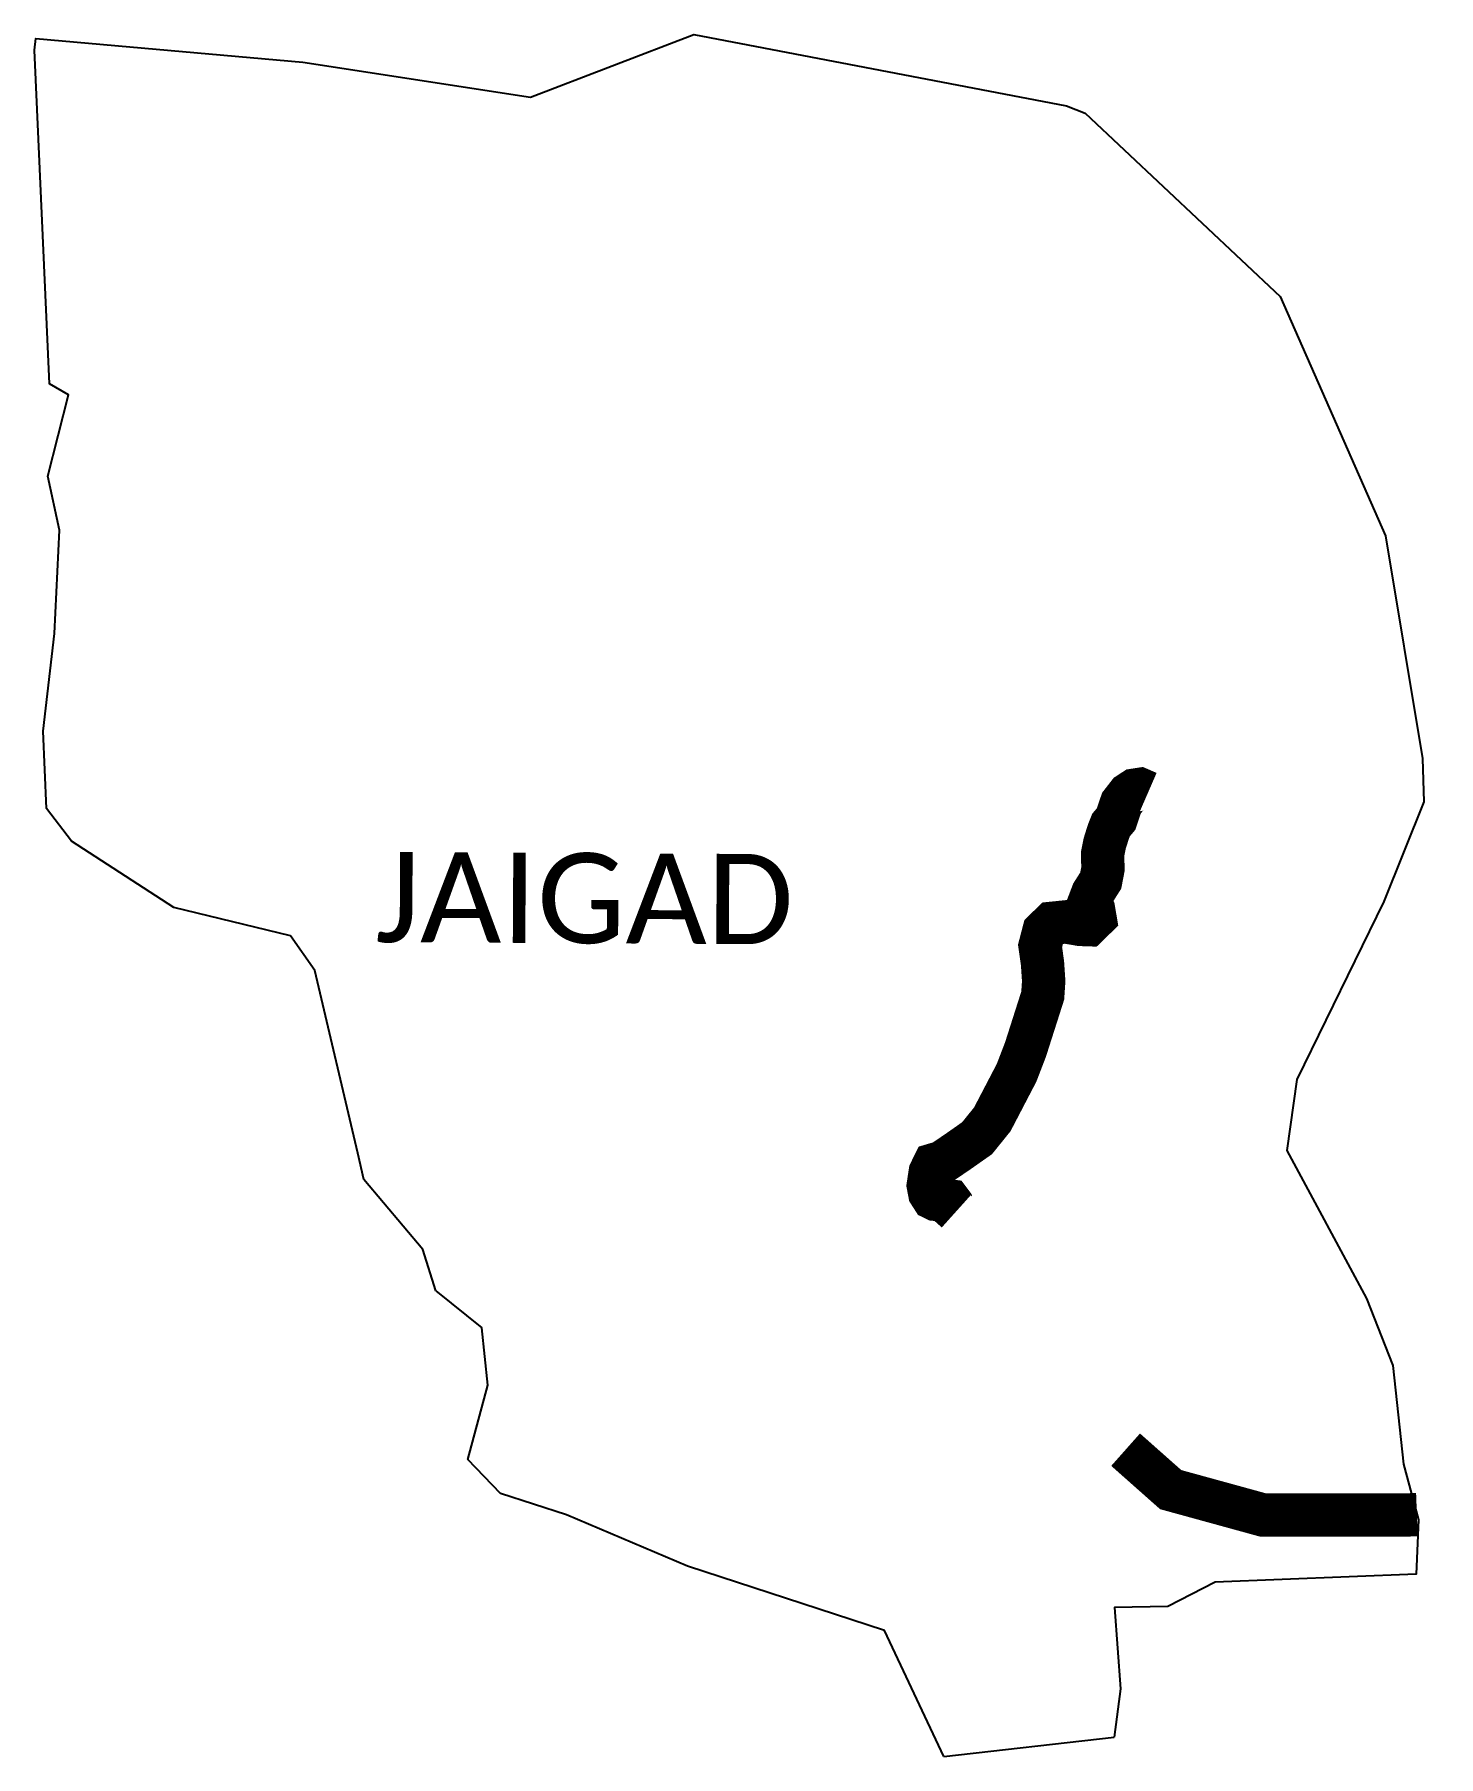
# Model space of a CAD drawing. Header units: metres. Extents: x 309933 to 311553, y 1912399 to 1914386.
import ezdxf

# ---------------------------------------------------------------- set-up
doc = ezdxf.new("R2010")
doc.units = ezdxf.units.M
for name, color, linetype in [('UNPROTECTED', 130, 'Continuous'), ('UNPROTECTED DUE TO CREEK', 150, 'Continuous'), ('village', 3, 'Continuous'), ('VILLAGE NAME', 250, 'Continuous')]:
    doc.layers.add(name, color=color, linetype=linetype)
doc.styles.get("Standard").update_dxf_attribs({"font": 'simplex.shx'})

msp = doc.modelspace()

# ---------------------------------------------------------------- linework, layer by layer
at = {"flags": 128}
msp.add_lwpolyline([(310396.5, 1912936), (310449.6, 1912893.4)], dxfattribs=at)
at = {"layer": 'UNPROTECTED', "const_width": 50, "flags": 128}
msp.add_lwpolyline([(310996.8, 1913027.7), (310991.9, 1913032.1), (310991, 1913037.3), (310989.2, 1913039.7), (310981.5, 1913040.7), (310972.8, 1913041.6), (310969.9, 1913043), (310966.2, 1913048.8), (310964.5, 1913057.7), (310966.8, 1913072.9), (310971, 1913081.5), (310980.8, 1913084.4), (310999, 1913096.8), (311020.8, 1913112.1), (311038.4, 1913133.9), (311066.4, 1913187.6), (311076.6, 1913214.1), (311096.6, 1913276.7), (311097.7, 1913293.3), (311096.3, 1913314.3), (311093.5, 1913334), (311097.9, 1913350.9), (311107.4, 1913360.1), (311123, 1913361.7), (311140.1, 1913358.8), (311149, 1913358.5), (311156.9, 1913366.2), (311155.1, 1913376.7), (311151.1, 1913386.5), (311154.3, 1913394.9), (311163.5, 1913409.4), (311166, 1913422.4), (311165.8, 1913440.8), (311168.1, 1913452.3), (311172.4, 1913466), (311175.4, 1913473.5), (311181.2, 1913480.4), (311187.4, 1913498.7), (311195.7, 1913509.4), (311202.3, 1913513.7), (311208.8, 1913514.7), (311218, 1913510.7)], dxfattribs=at)
at = {"layer": 'UNPROTECTED DUE TO CREEK', "const_width": 50, "flags": 128}
msp.add_lwpolyline([(311192.2, 1912752.7), (311244.2, 1912706.6), (311350.1, 1912677.5), (311520.4, 1912677.5), (311528.3, 1912677.8)], dxfattribs=at)
at = {"layer": 'village', "flags": 128}
msp.add_lwpolyline([(310982.4, 1912398.6), (311179, 1912420.8)], dxfattribs=at)
at = {"layer": 'village', "color": 3, "true_color": 0x00ff00}
for points in [[(310396.5, 1912936, 0), (310381.4, 1912983.7, 0), (310313.3, 1913064.5, 0), (310306.2, 1913094.8, 0), (310256.7, 1913305.5, 0), (310228.5, 1913345.5, 0), (310093.9, 1913378.4, 0), (309976, 1913454.7, 0), (309947.3, 1913492.6, 0), (309943.2, 1913581.8, 0), (309956.5, 1913694.7, 0), (309962.1, 1913813.8, 0), (309948.6, 1913876, 0), (309972.6, 1913969.9, 0), (309950.8, 1913982.7, 0), (309933.3, 1914367.7, 0), (309934.8, 1914381.2, 0), (310242.9, 1914353.6, 0), (310505.7, 1914313.5, 0), (310694.2, 1914385.8, 0), (311124.1, 1914303.3, 0), (311145.4, 1914294.8, 0), (311370.4, 1914083.3, 0), (311492.2, 1913807.3, 0), (311534.7, 1913550.4, 0), (311536.3, 1913500.1, 0), (311490.3, 1913385.4, 0), (311389.6, 1913179.7, 0), (311378.2, 1913097.8, 0), (311470.3, 1912927.2, 0), (311500.6, 1912850, 0), (311513, 1912736, 0), (311530.1, 1912671.7, 0), (311527.6, 1912609.2, 0), (311295.6, 1912599.8, 0), (311240.9, 1912571.7, 0), (311179.4, 1912570.7, 0), (311186.2, 1912476.9, 0), (311179, 1912420.8, 0)], [(310456.4, 1912827.2, 0), (310449.6, 1912893.4, 0)], [(310982.4, 1912398.6, 0), (310914, 1912543.9, 0), (310686.8, 1912618.4, 0), (310547.2, 1912677.7, 0), (310470.9, 1912702.2, 0), (310433.1, 1912741.5, 0), (310456.4, 1912827.2, 0)]]:
    msp.add_polyline3d(points, dxfattribs=at)

# ---------------------------------------------------------------- texts
at = {"layer": 'VILLAGE NAME', "insert": (310327, 1913442.5), "char_height": 104.042, "attachment_point": 1, "rotation": 359.6762}
msp.add_mtext_dynamic_manual_height_columns('{\\fCalibri|b0|i0|c0|p34;JAIGAD}', width=683.842, gutter_width=520.2, heights=[0], dxfattribs=at)

doc.saveas('drawing.dxf')
